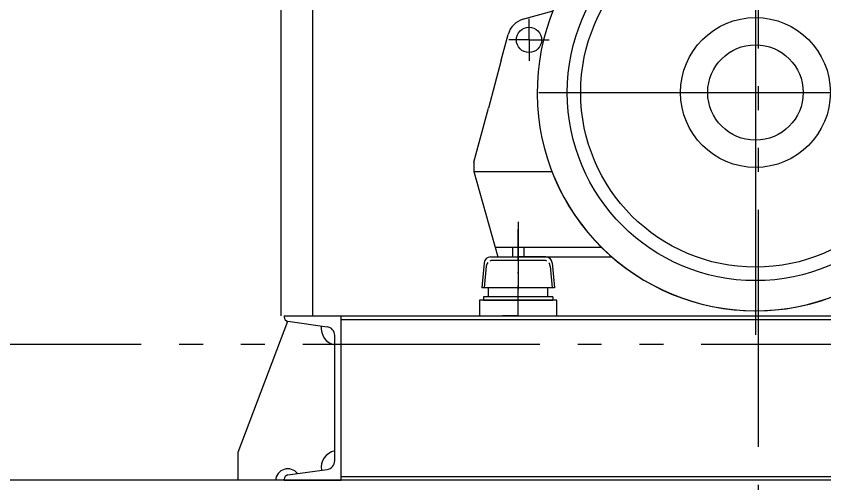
# Model space of a CAD drawing. Extents: x 33214 to 95067, y 8279 to 51908.
# Drawn here: x 62923 to 64201, y 11909 to 12648 of the extents above; entities that cross this region are included whole.
import ezdxf

# ---------------------------------------------------------------- set-up
doc = ezdxf.new("R2010")
doc.units = 0
doc.header["$LTSCALE"] = 300
doc.header["$MEASUREMENT"] = 0
for name, pattern in [('DASHDOT', [1, 0.5, -0.25, 0, -0.25]), ('DASHEDTHIN0', [4, 2.5, -1.5]), ('HIDDEN2', [0.1875, 0.125, -0.0625]), ('PHANTOM', [2.1, 1.25, -0.2, 0.125, -0.2, 0.125, -0.2]), ('SNT-025', [0.74, 0.4, -0.17, 0, -0.17])]:
    doc.linetypes.add(name, pattern=pattern)
doc.layers.get('0').update_dxf_attribs({"linetype": 'CONTINUOUS'})
for name, color, linetype in [('DAMPER', 6, 'CONTINUOUS'), ('Engine_eq', 3, 'CONTINUOUS'), ('GENERATORSETT', 1, 'CONTINUOUS'), ('HIDDLN-LMEC0', 3, 'DASHEDTHIN0'), ('INNERG-LMEK0', 2, 'CONTINUOUS'), ('S0CO1', 1, 'CONTINUOUS'), ('S0CO3', 3, 'CONTINUOUS'), ('S0PH1', 1, 'PHANTOM')]:
    doc.layers.add(name, color=color, linetype=linetype)

# ---------------------------------------------------------------- blocks, each defined once
blk = doc.blocks.new('U260')
at = {"layer": 'S0CO3', "linetype": 'Continuous'}
for p, q in [((-225, 650), (0, 650)), ((-225, 650), (-225, 645.9)), ((0, 0), (0, 650)), ((-209.9, 628.6), (-55.2, 607)), ((-25, 77.7), (-25, 572.3)), ((-209.9, 21.4), (-55.2, 43)), ((-225, 0), (-225, 4.1)), ((-225, 0), (0, 0))]:
    blk.add_line(p, q, dxfattribs=at)
for centre, radius, start, end in [((-207.5, 645.9), 17.5, 180, 262.0611), ((-60, 572.3), 35, 0, 82.0611), ((-60, 77.7), 35, 277.9389, 0), ((-207.5, 4.1), 17.5, 97.9389, 180)]:
    blk.add_arc(centre, radius, start, end, dxfattribs=at)
blk = doc.blocks.new('MOTORLABBER')
at = {"layer": 'DAMPER'}
for p, q in [((-109.6, 232.5), (0, 232.5)), ((109.6, 232.5), (0, 232.5)), ((-134.5, 209.7), (-143.8, 110)), ((-126.2, 196.1), (-134.2, 110)), ((101.3, 218.9), (-101.3, 218.9)), ((126.2, 196.1), (134.2, 110)), ((134.5, 209.7), (143.8, 110)), ((-117.5, 110), (-143.8, 110)), ((-117.5, 75), (-117.5, 110)), ((117.5, 110), (-117.5, 110)), ((117.5, 75), (117.5, 110)), ((143.8, 110), (117.5, 110)), ((-137.5, 75), (-137.5, 62.5)), ((137.5, 75), (-137.5, 75)), ((137.5, 75), (137.5, 62.5)), ((-137.5, 62.5), (137.5, 62.5))]:
    blk.add_line(p, q, dxfattribs=at)
for centre, start, end in [((-109.6, 207.5), 90, 174.9575), ((109.6, 207.5), 5.0425, 90), ((-101.3, 193.9), 139.1713, 174.9575), ((-101.3, 193.9), 90, 115.1486), ((101.3, 193.9), 61.4161, 90), ((101.3, 193.9), 5.0425, 37.5712)]:
    blk.add_arc(centre, 25, start, end, dxfattribs=at)
at = {"layer": 'Engine_eq'}
blk.add_lwpolyline([(-152.4, 0), (152.4, 0), (152.4, 62.5), (-152.4, 62.5)], close=True, dxfattribs=at)
at = {"layer": 'HIDDLN-LMEC0'}
blk.add_line((-37.5, 0), (-62.5, 0), dxfattribs=at)
at = {"layer": 'INNERG-LMEK0'}
for p, q in [((-37.5, 0), (137.5, 0)), ((0, 0), (-37.5, 0))]:
    blk.add_line(p, q, dxfattribs=at)
at = {"layer": 'S0PH1', "linetype": 'SNT-025'}
blk.add_line((0, 0), (0, 386.9), dxfattribs=at)
blk = doc.blocks.new('HOVEDMOTOR-CENTER')
at = {"color": 1}
for p, q in [((54.8, 388.4), (6.7, 375.5)), ((-26.9, 311), (-15.9, 351.8)), ((-26.9, 311), (-47.1, 235.4)), ((32.8, 260), (744.6, 260)), ((-70, 150.1), (-47.1, 235.4)), ((-70, 150.1), (-70, 135)), ((-70, 135), (-32.1, 0)), ((-70, 135), (53.4, 135)), ((132, 15.1), (-36.3, 15.1)), ((-32.1, 0), (148.2, 0))]:
    blk.add_line(p, q, dxfattribs=at)
at = {"color": 1, "linetype": 'DASHDOT'}
for p, q in [((17.1, 343.1), (17.1, 376.3)), ((17.1, 343.1), (-15, 343.1)), ((17.1, 343.1), (49.2, 343.1)), ((17.1, 343.1), (17.1, 309.8)), ((0, 55.7), (0, -51.3))]:
    blk.add_line(p, q, dxfattribs=at)
at = {"color": 1, "linetype": 'HIDDEN2'}
for p, q in [((-9, 15.1), (-9, 0)), ((9, 15.1), (9, 0))]:
    blk.add_line(p, q, dxfattribs=at)
at = {"color": 1}
for centre, radius in [((375, 260), 297.4), ((375, 260), 276.1), ((375, 260), 118.4), ((17.1, 343.1), 20), ((375, 260), 75.4)]:
    blk.add_circle(centre, radius, dxfattribs=at)
for centre, radius, start, end in [((375, 260), 345, 0.8967, 0), ((16.9, 343), 34, 105, 165), ((375, 260), 345, 202.5822, 292.5)]:
    blk.add_arc(centre, radius, start, end, dxfattribs=at)
at = {"layer": 'GENERATORSETT'}
for p, q in [((375, 1479.1), (375, -123)), ((-325, 1347), (-325, -93))]:
    blk.add_line(p, q, dxfattribs=at)
blk.add_lwpolyline([(1125, -93), (1125, 1397), (-375, 1397), (-375, -93)], dxfattribs=at)

msp = doc.modelspace()

# ---------------------------------------------------------------- linework, layer by layer
at = {"layer": 'S0CO3', "linetype": 'Continuous'}
for p, q in [((63436.4, 12174.1), (64756.4, 12174.1)), ((63436.4, 12168.5), (64756.4, 12168.5)), ((63273.6, 11958.6), (63352.4, 12165.5)), ((63273.6, 11914.1), (63273.6, 11958.6)), ((66946.4, 11914.1), (61246.4, 11914.1)), ((64756.4, 11919.7), (63436.4, 11919.7))]:
    msp.add_line(p, q, dxfattribs=at)
for centre, radius, start, end in [((63432.2, 12154.7), 27.2, 172.7182, 257.662), ((63432.2, 11934.1), 27.2, 102.338, 188.6089), ((63352.3, 11912.8), 19.5, 37.8484, 176.2434)]:
    msp.add_arc(centre, radius, start, end, dxfattribs=at)
at = {"layer": 'S0PH1'}
msp.add_line((64096.4, 10076.9), (64096.4, 15365.4), dxfattribs=at)
at = {"layer": 'S0PH1', "flags": 128}
msp.add_lwpolyline([(59595.8, 12129.1), (68595.8, 12129.1)], dxfattribs=at)

# ---------------------------------------------------------------- block references
at = {"layer": 'S0CO1', "linetype": 'Continuous'}
msp.add_blockref('HOVEDMOTOR-CENTER', (63716.4, 12267.1), dxfattribs=at)
at = {"layer": 'S0CO3', "linetype": 'Continuous', "xscale": 0.4000000000014552, "yscale": 0.4000000000014552, "zscale": 0.4000000000014552}
msp.add_blockref('U260', (63436.4, 11914.1), dxfattribs=at)
at = {"layer": 'S0PH1', "linetype": 'SNT-025', "xscale": 0.4000000000014552, "yscale": 0.4000000000014552, "zscale": 0.4000000000014552}
msp.add_blockref('MOTORLABBER', (63716.4, 12174.1), dxfattribs=at)

doc.saveas('drawing.dxf')
